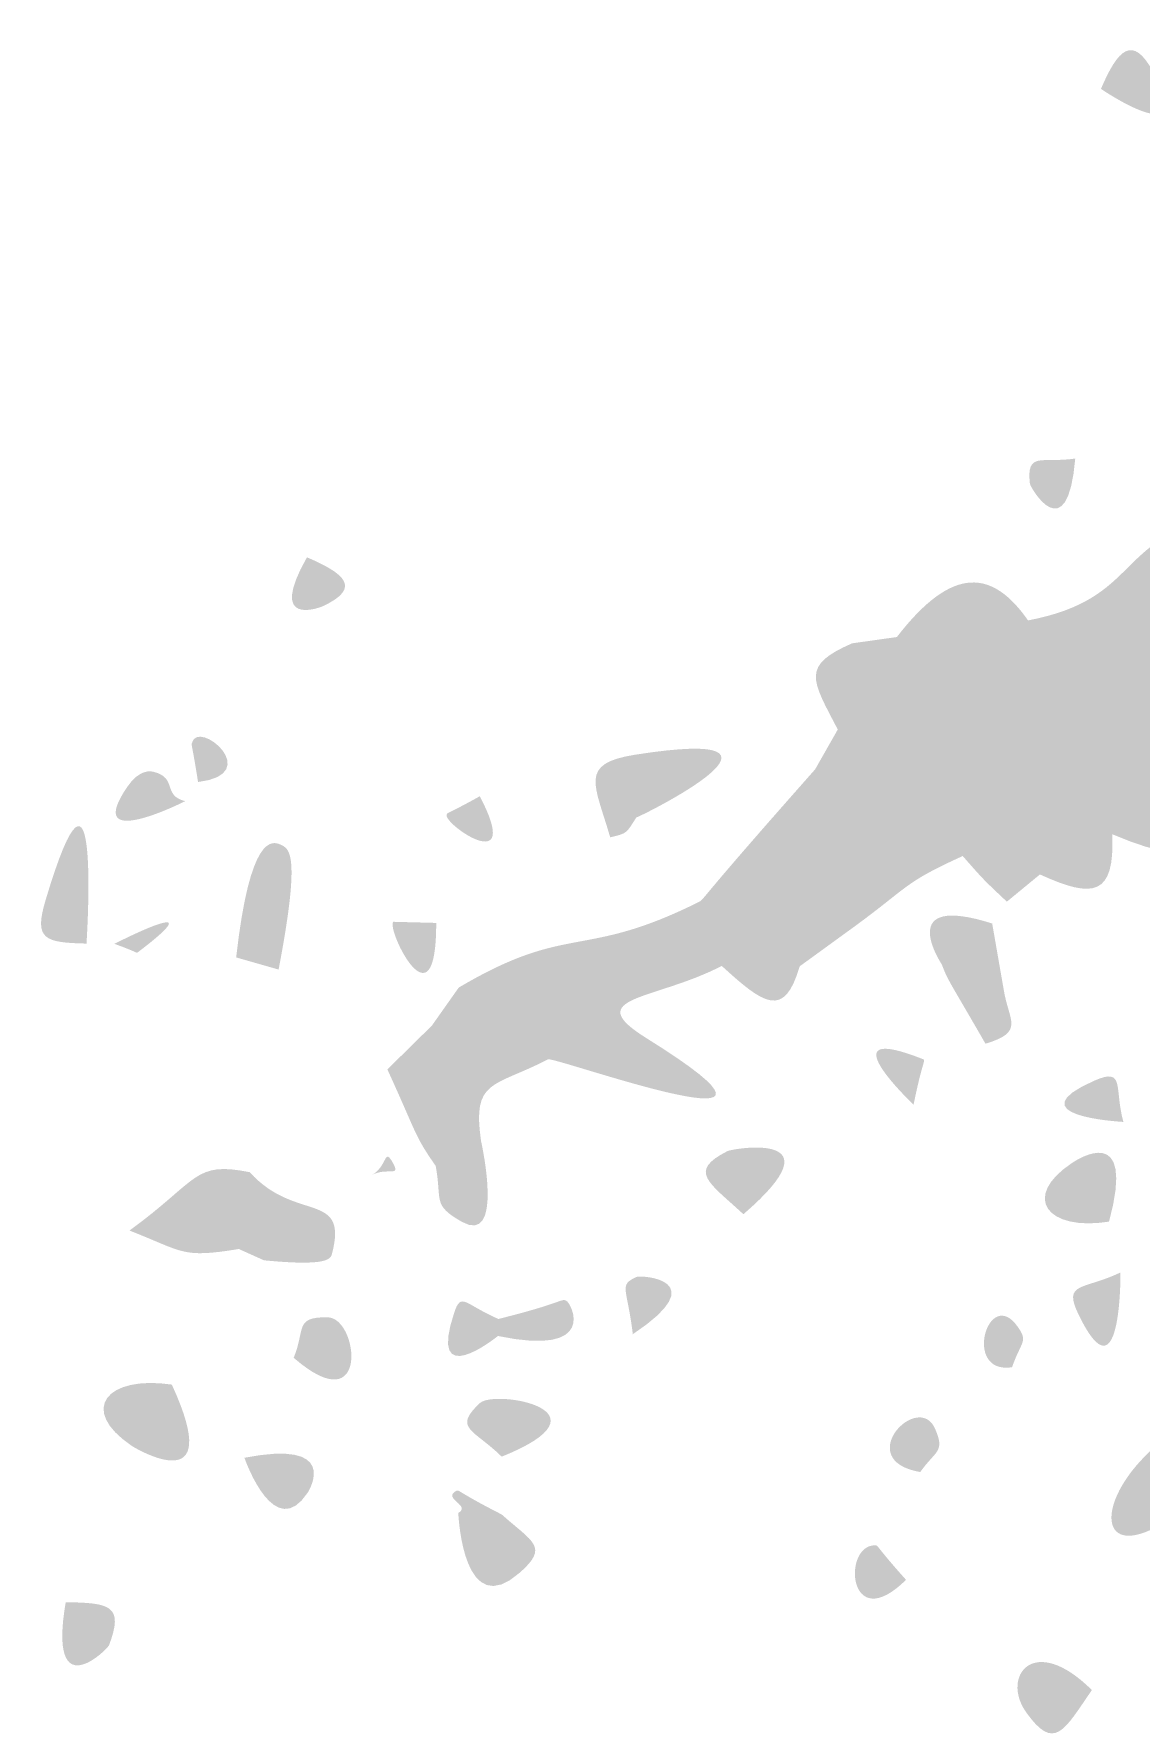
# Model space of a CAD drawing. Header units: millimetres. Extents: x 554 to 734, y 0 to 123.
# Drawn here: x 581.14 to 589.07, y 79.96 to 92.1 of the extents above; entities that cross this region are included whole.
import ezdxf

# ---------------------------------------------------------------- set-up
doc = ezdxf.new("R2010")
doc.units = ezdxf.units.MM

msp = doc.modelspace()

# ---------------------------------------------------------------- hatches: boundary and pattern name
at = {"true_color": 0x080808, "transparency": 33554687}
h = msp.add_hatch(color=18, dxfattribs=at)
edge = h.paths.add_edge_path(flags=0)
edge.add_spline(control_points=[(588.78, 91.703), (588.9, 91.985), (589.007, 92.097), (589.154, 91.825), (589.473, 91.236), (588.806, 91.686), (588.78, 91.703)], knot_values=[0, 0, 0, 0, 1, 1, 1, 2, 2, 2, 2], degree=3, periodic=1)
h = msp.add_hatch(color=18, dxfattribs=at)
edge = h.paths.add_edge_path(flags=0)
edge.add_spline(control_points=[(590.438, 89.206), (590.438, 89.206), (590.623, 89.238), (590.623, 89.238), (590.832, 89.057), (590.823, 89.07), (591.084, 89.035), (591.084, 89.035), (591.204, 88.87), (591.204, 88.87), (591.204, 88.87), (591.045, 88.604), (591.045, 88.604), (591.045, 88.604), (590.888, 88.422), (590.888, 88.422), (590.888, 88.422), (590.613, 88.085), (590.613, 88.085), (589.624, 87.881), (589.842, 86.808), (589.867, 86.683), (589.593, 86.685), (589.618, 86.703), (589.403, 86.836), (589.34, 87.349), (589.399, 87.422), (588.893, 87.606), (588.59, 87.459), (588.599, 87.474), (588.419, 87.212), (588.25, 87.398), (588.233, 87.36), (588.174, 87.632), (588.174, 87.632), (588.258, 87.897), (588.258, 87.897), (589.076, 88.054), (588.864, 88.486), (589.665, 88.649), (590.037, 88.437), (590.021, 88.235), (590.402, 88.47), (590.402, 88.47), (590.402, 89.043), (590.402, 89.043), (590.402, 89.043), (590.438, 89.206), (590.438, 89.206)], knot_values=[0, 0, 0, 0, 1, 1, 1, 2, 2, 2, 3, 3, 3, 4, 4, 4, 5, 5, 5, 6, 6, 6, 7, 7, 7, 8, 8, 8, 9, 9, 9, 10, 10, 10, 11, 11, 11, 12, 12, 12, 13, 13, 13, 14, 14, 14, 15, 15, 15, 16, 16, 16, 16], degree=3, periodic=1)
h = msp.add_hatch(color=18, dxfattribs=at)
edge = h.paths.add_edge_path(flags=0)
edge.add_spline(control_points=[(588.596, 89.056), (588.54, 88.394), (588.274, 88.847), (588.271, 88.877), (588.246, 89.109), (588.351, 89.021), (588.596, 89.056)], knot_values=[0, 0, 0, 0, 1, 1, 1, 2, 2, 2, 2], degree=3, periodic=1)
h = msp.add_hatch(color=18, dxfattribs=at)
edge = h.paths.add_edge_path(flags=0)
edge.add_spline(control_points=[(583.093, 88.349), (583.359, 88.235), (583.49, 88.131), (583.207, 87.999), (583.181, 87.987), (582.806, 87.845), (583.093, 88.349)], knot_values=[0, 0, 0, 0, 1, 1, 1, 2, 2, 2, 2], degree=3, periodic=1)
h = msp.add_hatch(color=18, dxfattribs=at)
edge = h.paths.add_edge_path(flags=0)
edge.add_spline(control_points=[(588.258, 87.897), (588.258, 87.897), (588.174, 87.632), (588.174, 87.632), (587.789, 87.782), (587.759, 87.766), (587.476, 87.462), (587.476, 87.462), (587.329, 87.496), (587.329, 87.496), (587.329, 87.496), (587.318, 87.778), (587.318, 87.778), (587.722, 88.301), (588.007, 88.256), (588.258, 87.897)], knot_values=[0, 0, 0, 0, 1, 1, 1, 2, 2, 2, 3, 3, 3, 4, 4, 4, 5, 5, 5, 5], degree=3, periodic=1)
h = msp.add_hatch(color=18, dxfattribs=at)
edge = h.paths.add_edge_path(flags=0)
edge.add_spline(control_points=[(588.174, 87.632), (588.233, 87.36), (588.25, 87.398), (588.419, 87.212), (588.661, 87.195), (588.639, 87.218), (588.855, 87.32), (588.87, 87.106), (589.036, 87.199), (589.052, 86.972), (589.053, 86.954), (589.055, 86.921), (588.89, 86.82), (588.644, 86.67), (588.727, 86.629), (588.861, 86.366), (588.88, 85.923), (588.726, 85.903), (588.343, 86.078), (588.343, 86.078), (588.311, 86.235), (588.311, 86.235), (588.311, 86.235), (588.244, 86.521), (588.244, 86.521), (588.398, 86.791), (588.563, 86.855), (588.284, 86.993), (588.25, 87.009), (588.14, 87.064), (587.946, 86.669), (587.136, 86.194), (586.48, 86.304), (587.013, 85.704), (587.013, 85.704), (586.622, 85.42), (586.622, 85.42), (586.622, 85.42), (586.065, 85.807), (586.065, 85.807), (586.168, 85.849), (586.465, 85.97), (587.172, 86.656), (587.362, 86.838), (587.343, 86.847), (587.277, 87.1), (587.277, 87.1), (587.476, 87.462), (587.476, 87.462), (587.759, 87.766), (587.789, 87.782), (588.174, 87.632)], knot_values=[0, 0, 0, 0, 1, 1, 1, 2, 2, 2, 3, 3, 3, 4, 4, 4, 5, 5, 5, 6, 6, 6, 7, 7, 7, 8, 8, 8, 9, 9, 9, 10, 10, 10, 11, 11, 11, 12, 12, 12, 13, 13, 13, 14, 14, 14, 15, 15, 15, 16, 16, 16, 17, 17, 17, 17], degree=3, periodic=1)
msp.add_hatch(color=18, dxfattribs=at).paths.add_polyline_path([(586.998, 87.733), (587.318, 87.778), (587.329, 87.496), (587.193, 87.685)], flags=0)
h = msp.add_hatch(color=18, dxfattribs=at)
edge = h.paths.add_edge_path(flags=0)
edge.add_spline(control_points=[(586.998, 87.733), (586.998, 87.733), (587.193, 87.685), (587.193, 87.685), (587.037, 87.423), (587.116, 87.424), (587.155, 87.128), (587.155, 87.128), (586.895, 87.116), (586.895, 87.116), (586.706, 87.477), (586.632, 87.574), (586.998, 87.733)], knot_values=[0, 0, 0, 0, 1, 1, 1, 2, 2, 2, 3, 3, 3, 4, 4, 4, 4], degree=3, periodic=1)
h = msp.add_hatch(color=18, dxfattribs=at)
edge = h.paths.add_edge_path(flags=0)
edge.add_spline(control_points=[(587.193, 87.685), (587.193, 87.685), (587.329, 87.496), (587.329, 87.496), (587.329, 87.496), (587.476, 87.462), (587.476, 87.462), (587.476, 87.462), (587.277, 87.1), (587.277, 87.1), (587.277, 87.1), (587.155, 87.128), (587.155, 87.128), (587.116, 87.424), (587.037, 87.423), (587.193, 87.685)], knot_values=[0, 0, 0, 0, 1, 1, 1, 2, 2, 2, 3, 3, 3, 4, 4, 4, 5, 5, 5, 5], degree=3, periodic=1)
h = msp.add_hatch(color=18, dxfattribs=at)
edge = h.paths.add_edge_path(flags=0)
edge.add_spline(control_points=[(588.893, 87.606), (588.893, 87.606), (588.855, 87.32), (588.855, 87.32), (588.639, 87.218), (588.661, 87.195), (588.419, 87.212), (588.599, 87.474), (588.59, 87.459), (588.893, 87.606)], knot_values=[0, 0, 0, 0, 1, 1, 1, 2, 2, 2, 3, 3, 3, 3], degree=3, periodic=1)
h = msp.add_hatch(color=18, dxfattribs=at)
edge = h.paths.add_edge_path(flags=0)
edge.add_spline(control_points=[(588.893, 87.606), (589.399, 87.422), (589.34, 87.349), (589.403, 86.836), (589.403, 86.836), (588.861, 86.366), (588.861, 86.366), (588.727, 86.629), (588.644, 86.67), (588.89, 86.82), (589.055, 86.921), (589.053, 86.954), (589.052, 86.972), (589.036, 87.199), (588.87, 87.106), (588.855, 87.32), (588.855, 87.32), (588.893, 87.606), (588.893, 87.606)], knot_values=[0, 0, 0, 0, 1, 1, 1, 2, 2, 2, 3, 3, 3, 4, 4, 4, 5, 5, 5, 6, 6, 6, 6], degree=3, periodic=1)
h = msp.add_hatch(color=18, dxfattribs=at)
edge = h.paths.add_edge_path(flags=0)
edge.add_spline(control_points=[(581.514, 85.583), (581.214, 85.59), (581.137, 85.612), (581.219, 85.888), (581.621, 87.238), (581.516, 85.617), (581.514, 85.583)], knot_values=[0, 0, 0, 0, 1, 1, 1, 2, 2, 2, 2], degree=3, periodic=1)
h = msp.add_hatch(color=18, dxfattribs=at)
edge = h.paths.add_edge_path(flags=0)
edge.add_spline(control_points=[(582.313, 86.74), (582.269, 87.019), (582.264, 86.997), (582.269, 87.019), (582.311, 87.198), (582.794, 86.796), (582.313, 86.74)], knot_values=[0, 0, 0, 0, 1, 1, 1, 2, 2, 2, 2], degree=3, periodic=1)
h = msp.add_hatch(color=18, dxfattribs=at)
edge = h.paths.add_edge_path(flags=0)
edge.add_spline(control_points=[(585.452, 86.486), (585.452, 86.486), (585.265, 86.344), (585.265, 86.344), (585.154, 86.727), (585.039, 86.871), (585.441, 86.935), (586.813, 87.151), (585.487, 86.495), (585.452, 86.486)], knot_values=[0, 0, 0, 0, 1, 1, 1, 2, 2, 2, 3, 3, 3, 3], degree=3, periodic=1)
h = msp.add_hatch(color=18, dxfattribs=at)
edge = h.paths.add_edge_path(flags=0)
edge.add_spline(control_points=[(586.895, 87.116), (586.895, 87.116), (587.155, 87.128), (587.155, 87.128), (587.155, 87.128), (587.277, 87.1), (587.277, 87.1), (587.343, 86.847), (587.362, 86.838), (587.172, 86.656), (587.172, 86.656), (586.733, 86.831), (586.733, 86.831), (586.733, 86.831), (586.895, 87.116), (586.895, 87.116)], knot_values=[0, 0, 0, 0, 1, 1, 1, 2, 2, 2, 3, 3, 3, 4, 4, 4, 5, 5, 5, 5], degree=3, periodic=1)
h = msp.add_hatch(color=18, dxfattribs=at)
edge = h.paths.add_edge_path(flags=0)
edge.add_spline(control_points=[(587.946, 86.669), (588.14, 87.064), (588.25, 87.009), (588.284, 86.993), (588.563, 86.855), (588.398, 86.791), (588.244, 86.521), (588.244, 86.521), (587.946, 86.669), (587.946, 86.669)], knot_values=[0, 0, 0, 0, 1, 1, 1, 2, 2, 2, 3, 3, 3, 3], degree=3, periodic=1)
h = msp.add_hatch(color=18, dxfattribs=at)
edge = h.paths.add_edge_path(flags=0)
edge.add_spline(control_points=[(582.221, 86.603), (582.19, 86.587), (581.488, 86.238), (581.805, 86.704), (581.895, 86.837), (581.977, 86.817), (581.994, 86.813), (582.168, 86.77), (582.056, 86.643), (582.221, 86.603)], knot_values=[0, 0, 0, 0, 1, 1, 1, 2, 2, 2, 3, 3, 3, 3], degree=3, periodic=1)
h = msp.add_hatch(color=18, dxfattribs=at)
edge = h.paths.add_edge_path(flags=0)
edge.add_spline(control_points=[(586.733, 86.831), (586.733, 86.831), (587.172, 86.656), (587.172, 86.656), (586.465, 85.97), (586.168, 85.849), (586.065, 85.807), (586.065, 85.807), (585.912, 85.887), (585.912, 85.887), (585.981, 85.959), (585.953, 85.95), (586.733, 86.831)], knot_values=[0, 0, 0, 0, 1, 1, 1, 2, 2, 2, 3, 3, 3, 4, 4, 4, 4], degree=3, periodic=1)
h = msp.add_hatch(color=18, dxfattribs=at)
edge = h.paths.add_edge_path(flags=0)
edge.add_spline(control_points=[(589.403, 86.836), (589.618, 86.703), (589.593, 86.685), (589.867, 86.683), (589.98, 86.356), (589.948, 86.175), (589.635, 86.323), (589.579, 86.349), (589.565, 86.065), (588.861, 86.366), (588.861, 86.366), (589.403, 86.836), (589.403, 86.836)], knot_values=[0, 0, 0, 0, 1, 1, 1, 2, 2, 2, 3, 3, 3, 4, 4, 4, 4], degree=3, periodic=1)
h = msp.add_hatch(color=18, dxfattribs=at)
edge = h.paths.add_edge_path(flags=0)
edge.add_spline(control_points=[(584.331, 86.638), (584.645, 86.039), (584.066, 86.441), (584.094, 86.506), (584.102, 86.526), (584.094, 86.506), (584.331, 86.638)], knot_values=[0, 0, 0, 0, 1, 1, 1, 2, 2, 2, 2], degree=3, periodic=1)
h = msp.add_hatch(color=18, dxfattribs=at)
edge = h.paths.add_edge_path(flags=0)
edge.add_spline(control_points=[(587.946, 86.669), (587.946, 86.669), (588.244, 86.521), (588.244, 86.521), (588.244, 86.521), (588.311, 86.235), (588.311, 86.235), (588.311, 86.235), (587.79, 86.21), (587.79, 86.21), (587.363, 86.016), (587.41, 85.994), (587.013, 85.704), (586.48, 86.304), (587.136, 86.194), (587.946, 86.669)], knot_values=[0, 0, 0, 0, 1, 1, 1, 2, 2, 2, 3, 3, 3, 4, 4, 4, 5, 5, 5, 5], degree=3, periodic=1)
h = msp.add_hatch(color=18, dxfattribs=at)
edge = h.paths.add_edge_path(flags=0)
edge.add_spline(control_points=[(585.452, 86.486), (585.379, 86.372), (585.39, 86.373), (585.265, 86.344), (585.265, 86.344), (585.452, 86.486), (585.452, 86.486)], knot_values=[0, 0, 0, 0, 1, 1, 1, 2, 2, 2, 2], degree=3, periodic=1)
h = msp.add_hatch(color=18, dxfattribs=at)
edge = h.paths.add_edge_path(flags=0)
edge.add_spline(control_points=[(582.586, 85.484), (582.684, 86.36), (582.842, 86.321), (582.905, 86.291), (582.97, 86.261), (583.048, 86.224), (582.89, 85.397), (582.89, 85.397), (582.586, 85.484), (582.586, 85.484)], knot_values=[0, 0, 0, 0, 1, 1, 1, 2, 2, 2, 3, 3, 3, 3], degree=3, periodic=1)
h = msp.add_hatch(color=18, dxfattribs=at)
edge = h.paths.add_edge_path(flags=0)
edge.add_spline(control_points=[(587.79, 86.21), (587.79, 86.21), (588.311, 86.235), (588.311, 86.235), (588.311, 86.235), (588.343, 86.078), (588.343, 86.078), (588.343, 86.078), (588.106, 85.883), (588.106, 85.883), (587.936, 86.044), (587.947, 86.031), (587.79, 86.21)], knot_values=[0, 0, 0, 0, 1, 1, 1, 2, 2, 2, 3, 3, 3, 4, 4, 4, 4], degree=3, periodic=1)
h = msp.add_hatch(color=18, dxfattribs=at)
edge = h.paths.add_edge_path(flags=0)
edge.add_spline(control_points=[(581.714, 85.581), (581.726, 85.588), (582.461, 85.961), (581.882, 85.521), (581.87, 85.512), (581.882, 85.521), (581.714, 85.581)], knot_values=[0, 0, 0, 0, 1, 1, 1, 2, 2, 2, 2], degree=3, periodic=1)
h = msp.add_hatch(color=18, dxfattribs=at)
edge = h.paths.add_edge_path(flags=0)
edge.add_spline(control_points=[(588.001, 85.727), (588.001, 85.727), (588.085, 85.245), (588.085, 85.245), (587.882, 85.389), (587.854, 85.297), (587.641, 85.432), (587.621, 85.464), (587.312, 85.945), (588.001, 85.727)], knot_values=[0, 0, 0, 0, 1, 1, 1, 2, 2, 2, 3, 3, 3, 3], degree=3, periodic=1)
h = msp.add_hatch(color=18, dxfattribs=at)
edge = h.paths.add_edge_path(flags=0)
edge.add_spline(control_points=[(585.912, 85.887), (585.912, 85.887), (586.065, 85.807), (586.065, 85.807), (586.065, 85.807), (586.064, 85.423), (586.064, 85.423), (585.582, 85.173), (585.044, 85.205), (585.526, 84.905), (586.919, 84.037), (584.95, 84.748), (584.822, 84.755), (584.822, 84.755), (584.518, 84.982), (584.518, 84.982), (584.518, 84.982), (584.18, 85.268), (584.18, 85.268), (584.976, 85.739), (585.062, 85.46), (585.912, 85.887)], knot_values=[0, 0, 0, 0, 1, 1, 1, 2, 2, 2, 3, 3, 3, 4, 4, 4, 5, 5, 5, 6, 6, 6, 7, 7, 7, 7], degree=3, periodic=1)
h = msp.add_hatch(color=18, dxfattribs=at)
edge = h.paths.add_edge_path(flags=0)
edge.add_spline(control_points=[(584.019, 85.731), (584.02, 84.947), (583.66, 85.686), (583.711, 85.739), (583.711, 85.739), (584.019, 85.731), (584.019, 85.731)], knot_values=[0, 0, 0, 0, 1, 1, 1, 2, 2, 2, 2], degree=3, periodic=1)
h = msp.add_hatch(color=18, dxfattribs=at)
edge = h.paths.add_edge_path(flags=0)
edge.add_spline(control_points=[(586.065, 85.807), (586.065, 85.807), (586.622, 85.42), (586.622, 85.42), (586.512, 85.04), (586.363, 85.15), (586.064, 85.423), (586.064, 85.423), (586.065, 85.807), (586.065, 85.807)], knot_values=[0, 0, 0, 0, 1, 1, 1, 2, 2, 2, 3, 3, 3, 3], degree=3, periodic=1)
h = msp.add_hatch(color=18, dxfattribs=at)
edge = h.paths.add_edge_path(flags=0)
edge.add_spline(control_points=[(587.641, 85.432), (587.854, 85.297), (587.882, 85.389), (588.085, 85.245), (588.12, 85.03), (588.236, 84.95), (587.953, 84.866), (587.685, 85.331), (587.684, 85.317), (587.641, 85.432)], knot_values=[0, 0, 0, 0, 1, 1, 1, 2, 2, 2, 3, 3, 3, 3], degree=3, periodic=1)
h = msp.add_hatch(color=18, dxfattribs=at)
edge = h.paths.add_edge_path(flags=0)
edge.add_spline(control_points=[(584.18, 85.268), (584.18, 85.268), (584.518, 84.982), (584.518, 84.982), (584.27, 84.824), (584.255, 84.85), (583.988, 84.996), (583.988, 84.996), (584.18, 85.268), (584.18, 85.268)], knot_values=[0, 0, 0, 0, 1, 1, 1, 2, 2, 2, 3, 3, 3, 3], degree=3, periodic=1)
h = msp.add_hatch(color=18, dxfattribs=at)
edge = h.paths.add_edge_path(flags=0)
edge.add_spline(control_points=[(583.988, 84.996), (584.255, 84.85), (584.27, 84.824), (584.518, 84.982), (584.518, 84.982), (584.822, 84.755), (584.822, 84.755), (584.428, 84.551), (584.275, 84.615), (584.34, 84.169), (584.144, 84.086), (584.16, 84.094), (584.144, 84.086), (584.067, 84.047), (584.095, 84.031), (584.015, 83.991), (583.86, 84.213), (583.886, 84.208), (583.669, 84.682), (583.669, 84.682), (583.988, 84.996), (583.988, 84.996)], knot_values=[0, 0, 0, 0, 1, 1, 1, 2, 2, 2, 3, 3, 3, 4, 4, 4, 5, 5, 5, 6, 6, 6, 7, 7, 7, 7], degree=3, periodic=1)
h = msp.add_hatch(color=18, dxfattribs=at)
edge = h.paths.add_edge_path(flags=0)
edge.add_spline(control_points=[(587.438, 84.43), (587.418, 84.448), (586.806, 85.032), (587.504, 84.756), (587.529, 84.746), (587.504, 84.756), (587.438, 84.43)], knot_values=[0, 0, 0, 0, 1, 1, 1, 2, 2, 2, 2], degree=3, periodic=1)
h = msp.add_hatch(color=18, dxfattribs=at)
edge = h.paths.add_edge_path(flags=0)
edge.add_spline(control_points=[(588.941, 84.306), (588.912, 84.308), (588.157, 84.349), (588.734, 84.602), (588.956, 84.699), (588.873, 84.547), (588.941, 84.306)], knot_values=[0, 0, 0, 0, 1, 1, 1, 2, 2, 2, 2], degree=3, periodic=1)
h = msp.add_hatch(color=18, dxfattribs=at)
edge = h.paths.add_edge_path(flags=0)
edge.add_spline(control_points=[(586.219, 83.645), (585.972, 83.874), (585.818, 83.952), (586.105, 84.097), (586.138, 84.114), (586.926, 84.253), (586.219, 83.645)], knot_values=[0, 0, 0, 0, 1, 1, 1, 2, 2, 2, 2], degree=3, periodic=1)
h = msp.add_hatch(color=18, dxfattribs=at)
edge = h.paths.add_edge_path(flags=0)
edge.add_spline(control_points=[(588.838, 83.592), (588.395, 83.521), (588.204, 83.768), (588.574, 84.013), (588.607, 84.035), (589.035, 84.317), (588.838, 83.592)], knot_values=[0, 0, 0, 0, 1, 1, 1, 2, 2, 2, 2], degree=3, periodic=1)
h = msp.add_hatch(color=18, dxfattribs=at)
edge = h.paths.add_edge_path(flags=0)
edge.add_spline(control_points=[(583.556, 83.924), (583.673, 83.991), (583.644, 84.128), (583.709, 84.012), (583.769, 83.906), (583.663, 83.986), (583.556, 83.924)], knot_values=[0, 0, 0, 0, 1, 1, 1, 2, 2, 2, 2], degree=3, periodic=1)
h = msp.add_hatch(color=18, dxfattribs=at)
edge = h.paths.add_edge_path(flags=0)
edge.add_spline(control_points=[(584.34, 84.169), (584.35, 84.123), (584.503, 83.418), (584.2, 83.592), (583.988, 83.714), (584.062, 83.74), (584.015, 83.991), (584.095, 84.031), (584.067, 84.047), (584.144, 84.086), (584.16, 84.094), (584.144, 84.086), (584.34, 84.169)], knot_values=[0, 0, 0, 0, 1, 1, 1, 2, 2, 2, 3, 3, 3, 4, 4, 4, 4], degree=3, periodic=1)
h = msp.add_hatch(color=18, dxfattribs=at)
edge = h.paths.add_edge_path(flags=0)
edge.add_spline(control_points=[(582.683, 83.946), (582.683, 83.946), (582.605, 83.396), (582.605, 83.396), (582.192, 83.328), (582.213, 83.376), (581.822, 83.528), (582.321, 83.892), (582.281, 84.027), (582.683, 83.946)], knot_values=[0, 0, 0, 0, 1, 1, 1, 2, 2, 2, 3, 3, 3, 3], degree=3, periodic=1)
h = msp.add_hatch(color=18, dxfattribs=at)
edge = h.paths.add_edge_path(flags=0)
edge.add_spline(control_points=[(582.683, 83.946), (583.012, 83.582), (583.389, 83.817), (583.273, 83.364), (583.263, 83.326), (583.248, 83.27), (582.785, 83.315), (582.785, 83.315), (582.605, 83.396), (582.605, 83.396), (582.605, 83.396), (582.683, 83.946), (582.683, 83.946)], knot_values=[0, 0, 0, 0, 1, 1, 1, 2, 2, 2, 3, 3, 3, 4, 4, 4, 4], degree=3, periodic=1)
h = msp.add_hatch(color=18, dxfattribs=at)
edge = h.paths.add_edge_path(flags=0)
edge.add_spline(control_points=[(585.427, 82.786), (585.387, 83.122), (585.323, 83.135), (585.453, 83.196), (585.483, 83.21), (586.02, 83.18), (585.427, 82.786)], knot_values=[0, 0, 0, 0, 1, 1, 1, 2, 2, 2, 2], degree=3, periodic=1)
h = msp.add_hatch(color=18, dxfattribs=at)
edge = h.paths.add_edge_path(flags=0)
edge.add_spline(control_points=[(588.92, 83.228), (588.92, 83.194), (588.923, 82.295), (588.618, 82.93), (588.507, 83.161), (588.651, 83.1), (588.92, 83.228)], knot_values=[0, 0, 0, 0, 1, 1, 1, 2, 2, 2, 2], degree=3, periodic=1)
h = msp.add_hatch(color=18, dxfattribs=at)
edge = h.paths.add_edge_path(flags=0)
edge.add_spline(control_points=[(584.464, 82.895), (584.464, 82.895), (584.461, 82.773), (584.461, 82.773), (584.438, 82.755), (583.956, 82.371), (584.148, 82.941), (584.198, 83.091), (584.221, 83.001), (584.464, 82.895)], knot_values=[0, 0, 0, 0, 1, 1, 1, 2, 2, 2, 3, 3, 3, 3], degree=3, periodic=1)
h = msp.add_hatch(color=18, dxfattribs=at)
edge = h.paths.add_edge_path(flags=0)
edge.add_spline(control_points=[(584.464, 82.895), (584.917, 83.007), (584.914, 83.044), (584.95, 83.026), (584.99, 83.006), (585.183, 82.622), (584.461, 82.773), (584.461, 82.773), (584.464, 82.895), (584.464, 82.895)], knot_values=[0, 0, 0, 0, 1, 1, 1, 2, 2, 2, 3, 3, 3, 3], degree=3, periodic=1)
h = msp.add_hatch(color=18, dxfattribs=at)
edge = h.paths.add_edge_path(flags=0)
edge.add_spline(control_points=[(588.143, 82.549), (587.784, 82.496), (587.974, 83.138), (588.184, 82.839), (588.261, 82.731), (588.209, 82.738), (588.143, 82.549)], knot_values=[0, 0, 0, 0, 1, 1, 1, 2, 2, 2, 2], degree=3, periodic=1)
h = msp.add_hatch(color=18, dxfattribs=at)
edge = h.paths.add_edge_path(flags=0)
edge.add_spline(control_points=[(582.998, 82.617), (583.083, 82.822), (583.001, 82.91), (583.241, 82.907), (583.464, 82.904), (583.544, 82.143), (582.998, 82.617)], knot_values=[0, 0, 0, 0, 1, 1, 1, 2, 2, 2, 2], degree=3, periodic=1)
h = msp.add_hatch(color=18, dxfattribs=at)
edge = h.paths.add_edge_path(flags=0)
edge.add_spline(control_points=[(582.125, 82.425), (582.514, 81.584), (581.872, 81.964), (581.837, 81.987), (581.451, 82.248), (581.662, 82.494), (582.125, 82.425)], knot_values=[0, 0, 0, 0, 1, 1, 1, 2, 2, 2, 2], degree=3, periodic=1)
h = msp.add_hatch(color=18, dxfattribs=at)
edge = h.paths.add_edge_path(flags=0)
edge.add_spline(control_points=[(584.488, 81.909), (584.288, 82.106), (584.135, 82.11), (584.332, 82.293), (584.439, 82.392), (585.312, 82.241), (584.488, 81.909)], knot_values=[0, 0, 0, 0, 1, 1, 1, 2, 2, 2, 2], degree=3, periodic=1)
h = msp.add_hatch(color=18, dxfattribs=at)
edge = h.paths.add_edge_path(flags=0)
edge.add_spline(control_points=[(587.486, 81.799), (586.993, 81.883), (587.472, 82.383), (587.592, 82.109), (587.666, 81.939), (587.595, 81.955), (587.486, 81.799)], knot_values=[0, 0, 0, 0, 1, 1, 1, 2, 2, 2, 2], degree=3, periodic=1)
h = msp.add_hatch(color=18, dxfattribs=at)
edge = h.paths.add_edge_path(flags=0)
edge.add_spline(control_points=[(582.645, 81.901), (583.319, 82.033), (583.12, 81.686), (583.098, 81.651), (582.864, 81.296), (582.659, 81.862), (582.645, 81.901)], knot_values=[0, 0, 0, 0, 1, 1, 1, 2, 2, 2, 2], degree=3, periodic=1)
h = msp.add_hatch(color=18, dxfattribs=at)
edge = h.paths.add_edge_path(flags=0)
edge.add_spline(control_points=[(589.163, 81.976), (589.306, 81.826), (589.297, 81.829), (589.514, 81.818), (589.488, 81.785), (589.199, 81.417), (589.181, 81.407), (588.751, 81.177), (588.748, 81.611), (589.163, 81.976)], knot_values=[0, 0, 0, 0, 1, 1, 1, 2, 2, 2, 3, 3, 3, 3], degree=3, periodic=1)
h = msp.add_hatch(color=18, dxfattribs=at)
edge = h.paths.add_edge_path(flags=0)
edge.add_spline(control_points=[(584.177, 81.506), (584.27, 81.56), (584.064, 81.608), (584.159, 81.662), (584.185, 81.677), (584.159, 81.662), (584.488, 81.495), (584.488, 81.495), (584.177, 81.506), (584.177, 81.506)], knot_values=[0, 0, 0, 0, 1, 1, 1, 2, 2, 2, 3, 3, 3, 3], degree=3, periodic=1)
h = msp.add_hatch(color=18, dxfattribs=at)
edge = h.paths.add_edge_path(flags=0)
edge.add_spline(control_points=[(584.177, 81.506), (584.177, 81.506), (584.488, 81.495), (584.488, 81.495), (584.711, 81.296), (584.829, 81.265), (584.617, 81.078), (584.22, 80.727), (584.179, 81.457), (584.177, 81.506)], knot_values=[0, 0, 0, 0, 1, 1, 1, 2, 2, 2, 3, 3, 3, 3], degree=3, periodic=1)
h = msp.add_hatch(color=18, dxfattribs=at)
edge = h.paths.add_edge_path(flags=0)
edge.add_spline(control_points=[(587.384, 81.027), (586.967, 80.616), (586.925, 81.279), (587.162, 81.274), (587.188, 81.274), (587.162, 81.274), (587.384, 81.027)], knot_values=[0, 0, 0, 0, 1, 1, 1, 2, 2, 2, 2], degree=3, periodic=1)
h = msp.add_hatch(color=18, dxfattribs=at)
edge = h.paths.add_edge_path(flags=0)
edge.add_spline(control_points=[(581.365, 80.867), (581.685, 80.862), (581.782, 80.843), (581.676, 80.56), (581.664, 80.528), (581.235, 80.106), (581.365, 80.867)], knot_values=[0, 0, 0, 0, 1, 1, 1, 2, 2, 2, 2], degree=3, periodic=1)
h = msp.add_hatch(color=18, dxfattribs=at)
edge = h.paths.add_edge_path(flags=0)
edge.add_spline(control_points=[(588.715, 80.238), (588.515, 79.946), (588.446, 79.795), (588.244, 80.079), (588.063, 80.333), (588.296, 80.654), (588.715, 80.238)], knot_values=[0, 0, 0, 0, 1, 1, 1, 2, 2, 2, 2], degree=3, periodic=1)

doc.saveas('drawing.dxf')
